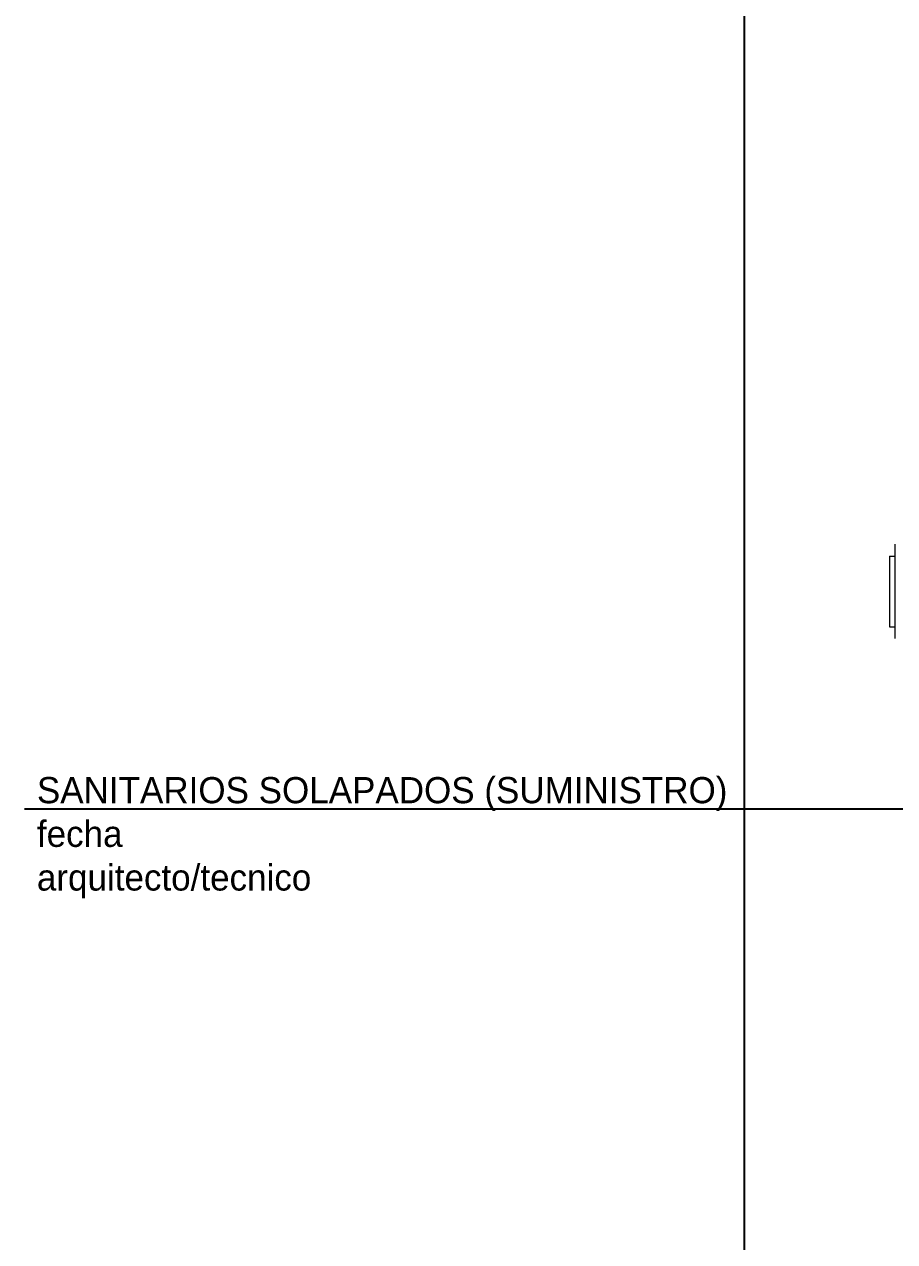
# Model space of a CAD drawing. Header units: metres. Extents: x -232 to 581, y 30 to 789.
# Drawn here: x 23.4 to 89.9, y 410.7 to 503.7 of the extents above; entities that cross this region are included whole.
import ezdxf

# ---------------------------------------------------------------- set-up
doc = ezdxf.new("R2010")
doc.units = ezdxf.units.M
doc.layers.add('_electricos-Leyenda', color=7, linetype='Continuous')
doc.layers.add('baños', color=140, linetype='Continuous', lineweight=0)
doc.layers.add('PISO', color=7, linetype='Continuous', lineweight=5, true_color=0xe6e6e6)
doc.styles.get("Standard").update_dxf_attribs({"font": 'arial.ttf'})

# ---------------------------------------------------------------- blocks, each defined once
blk = doc.blocks.new('20.03.2026 LN 09 PRIMER NIVEL ARQ')
at = {"layer": 'PISO', "color": 1}
for p, q in [((-13.936, -48.893), (-13.936, -56.089)), ((-14.336, -49.793), (-14.336, -55.188)), ((-14.336, -49.793), (-13.936, -49.793)), ((-14.336, -55.188), (-13.936, -55.193))]:
    blk.add_line(p, q, dxfattribs=at)
at = {"layer": 'baños', "color": 1, "linetype": 'Continuous'}
for tag in ['MATERIAL', 'PRODUCT', 'TRADENAME', 'MODELNUMBER']:
    blk.add_attdef(tag, (-12.061, -62.071), '', height=0.0000254, rotation=359.99992, dxfattribs=at)

msp = doc.modelspace()

# ---------------------------------------------------------------- linework, layer by layer
at = {"layer": '_electricos-Leyenda'}
for p, q in [((78.364, 789.351), (78.364, 29.825)), ((23.375, 443.777), (581.349, 443.777))]:
    msp.add_line(p, q, dxfattribs=at)

# ---------------------------------------------------------------- block references
at = {"color": 1}
msp.add_blockref('20.03.2026 LN 09 PRIMER NIVEL ARQ', (103.802, 512.885), dxfattribs=at)

# ---------------------------------------------------------------- texts
at = {"insert": (24.335, 446.214), "char_height": 2, "attachment_point": 1}
msp.add_mtext_dynamic_manual_height_columns('{\\fCentury Gothic|b0|i0|c0|p34;SANITARIOS SOLAPADOS (SUMINISTRO)\\P\\pxql;fecha\\Parquitecto/tecnico}', width=52.17318, gutter_width=1, heights=[0], dxfattribs=at)

doc.saveas('drawing.dxf')
